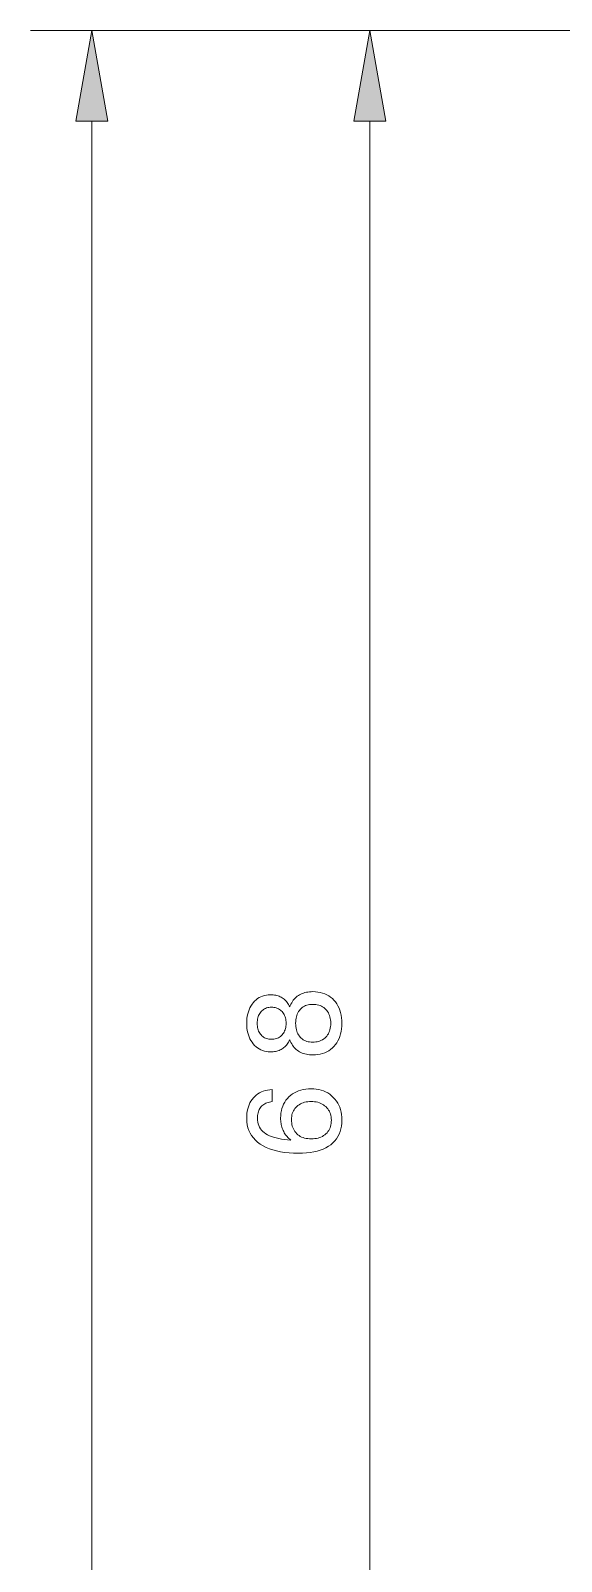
# Model space of a CAD drawing. Extents: x 5 to 409, y 5 to 583.
# Drawn here: x 52.98 to 70.31, y 389.19 to 439.16 of the extents above; entities that cross this region are included whole.
import ezdxf

# ---------------------------------------------------------------- set-up
doc = ezdxf.new("R2010")
doc.units = 0
doc.layers.add('DIMENSIONS', color=2, linetype='Continuous', lineweight=25)

msp = doc.modelspace()

# ---------------------------------------------------------------- linework, layer by layer
at = {"layer": 'DIMENSIONS', "lineweight": 13}
for p, q in [((119.297, 439.157), (52.984, 439.157)), ((119.297, 439.157), (62.055, 439.157)), ((54.984, 195.512), (54.984, 436.203)), ((64.055, 374.112), (64.055, 436.203))]:
    msp.add_line(p, q, dxfattribs=at)
for points in [[(55.505, 436.203), (54.984, 439.157), (54.463, 436.203)], [(64.576, 436.203), (64.055, 439.157), (63.534, 436.203)], [(61.44, 406.219), (61.421, 406.18), (61.401, 406.144), (61.38, 406.109), (61.357, 406.076), (61.333, 406.046), (61.308, 406.017), (61.281, 405.99), (61.253, 405.965), (61.224, 405.943), (61.194, 405.922), (61.162, 405.903), (61.128, 405.886), (61.093, 405.871), (61.057, 405.858), (61.02, 405.848), (60.981, 405.839), (60.94, 405.832), (60.898, 405.827), (60.855, 405.824), (60.81, 405.823), (60.742, 405.825), (60.678, 405.833), (60.615, 405.846), (60.555, 405.864), (60.498, 405.887), (60.444, 405.916), (60.392, 405.949), (60.342, 405.988), (60.295, 406.032), (60.251, 406.081), (60.21, 406.134), (60.174, 406.191), (60.141, 406.25), (60.114, 406.313), (60.09, 406.379), (60.071, 406.447), (60.055, 406.519), (60.045, 406.595), (60.038, 406.673), (60.036, 406.755), (60.038, 406.836), (60.045, 406.915), (60.055, 406.991), (60.071, 407.063), (60.09, 407.132), (60.114, 407.197), (60.141, 407.26), (60.174, 407.319), (60.21, 407.375), (60.251, 407.428), (60.295, 407.477), (60.342, 407.52), (60.392, 407.559), (60.444, 407.592), (60.498, 407.62), (60.555, 407.643), (60.615, 407.661), (60.678, 407.674), (60.742, 407.682), (60.81, 407.684), (60.855, 407.683), (60.899, 407.68), (60.941, 407.676), (60.982, 407.669), (61.021, 407.66), (61.059, 407.649), (61.095, 407.637), (61.13, 407.622), (61.164, 407.606), (61.196, 407.587), (61.226, 407.567), (61.255, 407.544), (61.283, 407.52), (61.31, 407.493), (61.335, 407.465), (61.359, 407.434), (61.381, 407.401), (61.402, 407.366), (61.422, 407.329), (61.44, 407.29), (61.46, 407.338), (61.481, 407.384), (61.505, 407.427), (61.53, 407.468), (61.558, 407.506), (61.587, 407.542), (61.619, 407.576), (61.652, 407.607), (61.687, 407.636), (61.725, 407.662), (61.764, 407.686), (61.805, 407.707), (61.848, 407.726), (61.892, 407.742), (61.938, 407.756), (61.986, 407.768), (62.036, 407.776), (62.087, 407.783), (62.14, 407.786), (62.195, 407.788), (62.28, 407.785), (62.361, 407.776), (62.438, 407.762), (62.513, 407.743), (62.583, 407.718), (62.651, 407.687), (62.714, 407.651), (62.774, 407.609), (62.831, 407.561), (62.884, 407.508), (62.933, 407.45), (62.977, 407.389), (63.015, 407.323), (63.049, 407.254), (63.077, 407.18), (63.1, 407.103), (63.118, 407.022), (63.131, 406.936), (63.139, 406.847), (63.142, 406.755), (63.139, 406.662), (63.131, 406.573), (63.118, 406.488), (63.1, 406.406), (63.077, 406.329), (63.049, 406.256), (63.015, 406.187), (62.977, 406.121), (62.933, 406.06), (62.884, 406.002), (62.831, 405.949), (62.774, 405.902), (62.714, 405.86), (62.651, 405.824), (62.583, 405.793), (62.513, 405.768), (62.438, 405.749), (62.361, 405.735), (62.28, 405.726), (62.195, 405.724), (62.14, 405.725), (62.087, 405.729), (62.036, 405.735), (61.986, 405.744), (61.938, 405.755), (61.892, 405.769), (61.848, 405.785), (61.805, 405.804), (61.764, 405.825), (61.725, 405.849), (61.687, 405.875), (61.652, 405.904), (61.619, 405.935), (61.587, 405.969), (61.558, 406.004), (61.53, 406.042), (61.505, 406.083), (61.481, 406.126), (61.46, 406.171)], [(60.844, 406.234), (60.886, 406.235), (60.926, 406.24), (60.965, 406.247), (61.002, 406.257), (61.038, 406.269), (61.071, 406.285), (61.103, 406.304), (61.134, 406.325), (61.162, 406.349), (61.189, 406.376), (61.214, 406.406), (61.236, 406.437), (61.256, 406.47), (61.273, 406.505), (61.287, 406.542), (61.299, 406.581), (61.308, 406.621), (61.315, 406.664), (61.319, 406.708), (61.32, 406.755), (61.319, 406.801), (61.315, 406.846), (61.308, 406.889), (61.299, 406.93), (61.287, 406.969), (61.273, 407.006), (61.256, 407.041), (61.236, 407.074), (61.214, 407.106), (61.189, 407.135), (61.162, 407.162), (61.134, 407.186), (61.103, 407.208), (61.071, 407.226), (61.038, 407.242), (61.002, 407.255), (60.965, 407.265), (60.926, 407.272), (60.886, 407.276), (60.844, 407.277), (60.801, 407.276), (60.761, 407.272), (60.723, 407.265), (60.686, 407.255), (60.651, 407.243), (60.619, 407.227), (60.587, 407.209), (60.558, 407.188), (60.531, 407.165), (60.505, 407.138), (60.482, 407.109), (60.461, 407.078), (60.442, 407.045), (60.426, 407.01), (60.413, 406.973), (60.402, 406.933), (60.393, 406.892), (60.387, 406.848), (60.383, 406.802), (60.382, 406.755), (60.383, 406.707), (60.387, 406.662), (60.393, 406.618), (60.402, 406.577), (60.413, 406.538), (60.426, 406.501), (60.442, 406.466), (60.461, 406.433), (60.482, 406.402), (60.505, 406.373), (60.531, 406.347), (60.558, 406.323), (60.587, 406.302), (60.619, 406.284), (60.651, 406.269), (60.686, 406.256), (60.723, 406.246), (60.761, 406.239), (60.801, 406.235)], [(62.186, 406.139), (62.24, 406.141), (62.292, 406.146), (62.341, 406.154), (62.387, 406.165), (62.432, 406.18), (62.474, 406.199), (62.514, 406.22), (62.551, 406.245), (62.587, 406.273), (62.62, 406.304), (62.65, 406.339), (62.677, 406.375), (62.701, 406.414), (62.722, 406.456), (62.739, 406.5), (62.753, 406.546), (62.765, 406.595), (62.773, 406.645), (62.777, 406.699), (62.779, 406.755), (62.777, 406.811), (62.773, 406.864), (62.765, 406.916), (62.753, 406.965), (62.739, 407.011), (62.722, 407.055), (62.701, 407.097), (62.677, 407.136), (62.65, 407.172), (62.62, 407.207), (62.587, 407.238), (62.551, 407.266), (62.514, 407.291), (62.474, 407.313), (62.432, 407.331), (62.387, 407.346), (62.341, 407.357), (62.292, 407.366), (62.24, 407.371), (62.186, 407.372), (62.137, 407.371), (62.089, 407.366), (62.043, 407.357), (61.999, 407.346), (61.958, 407.331), (61.919, 407.313), (61.882, 407.292), (61.846, 407.267), (61.814, 407.239), (61.783, 407.208), (61.755, 407.174), (61.729, 407.137), (61.707, 407.098), (61.688, 407.056), (61.671, 407.012), (61.658, 406.966), (61.648, 406.917), (61.64, 406.865), (61.636, 406.811), (61.634, 406.755), (61.636, 406.698), (61.64, 406.645), (61.648, 406.594), (61.658, 406.545), (61.671, 406.498), (61.688, 406.455), (61.707, 406.413), (61.729, 406.374), (61.755, 406.338), (61.783, 406.303), (61.814, 406.272), (61.846, 406.244), (61.882, 406.22), (61.919, 406.198), (61.958, 406.18), (61.999, 406.165), (62.043, 406.154), (62.089, 406.146), (62.137, 406.141)], [(60.867, 404.594), (60.867, 404.197), (60.821, 404.191), (60.778, 404.183), (60.736, 404.173), (60.697, 404.16), (60.66, 404.145), (60.626, 404.128), (60.593, 404.108), (60.563, 404.086), (60.535, 404.062), (60.509, 404.035), (60.486, 404.006), (60.465, 403.975), (60.447, 403.942), (60.43, 403.907), (60.417, 403.87), (60.406, 403.831), (60.397, 403.79), (60.391, 403.746), (60.387, 403.701), (60.386, 403.653), (60.389, 403.589), (60.397, 403.528), (60.41, 403.47), (60.429, 403.415), (60.454, 403.363), (60.483, 403.314), (60.518, 403.268), (60.559, 403.226), (60.605, 403.186), (60.656, 403.15), (60.713, 403.116), (60.775, 403.085), (60.843, 403.058), (60.916, 403.033), (60.995, 403.011), (61.08, 402.992), (61.17, 402.976), (61.266, 402.963), (61.367, 402.952), (61.474, 402.945), (61.442, 402.971), (61.412, 402.998), (61.384, 403.026), (61.357, 403.055), (61.331, 403.085), (61.307, 403.117), (61.285, 403.149), (61.264, 403.183), (61.245, 403.218), (61.227, 403.254), (61.211, 403.291), (61.197, 403.329), (61.184, 403.367), (61.173, 403.407), (61.164, 403.447), (61.156, 403.488), (61.151, 403.53), (61.146, 403.573), (61.144, 403.617), (61.143, 403.662), (61.146, 403.745), (61.154, 403.826), (61.167, 403.903), (61.187, 403.977), (61.211, 404.048), (61.241, 404.115), (61.277, 404.18), (61.318, 404.241), (61.364, 404.299), (61.416, 404.353), (61.472, 404.404), (61.532, 404.449), (61.595, 404.489), (61.662, 404.523), (61.732, 404.553), (61.806, 404.576), (61.883, 404.595), (61.964, 404.608), (62.048, 404.616), (62.136, 404.619), (62.224, 404.616), (62.308, 404.608), (62.389, 404.594), (62.467, 404.574), (62.541, 404.549), (62.612, 404.518), (62.679, 404.481), (62.744, 404.439), (62.805, 404.391), (62.862, 404.337), (62.915, 404.279), (62.963, 404.218), (63.005, 404.153), (63.041, 404.085), (63.072, 404.013), (63.097, 403.937), (63.116, 403.858), (63.13, 403.776), (63.139, 403.69), (63.142, 403.601), (63.138, 403.498), (63.127, 403.4), (63.109, 403.307), (63.083, 403.218), (63.05, 403.135), (63.01, 403.057), (62.963, 402.984), (62.908, 402.915), (62.846, 402.852), (62.777, 402.793), (62.701, 402.74), (62.618, 402.692), (62.529, 402.65), (62.433, 402.614), (62.331, 402.583), (62.223, 402.558), (62.108, 402.538), (61.987, 402.524), (61.859, 402.516), (61.725, 402.513), (61.567, 402.516), (61.417, 402.525), (61.274, 402.54), (61.139, 402.561), (61.01, 402.587), (60.889, 402.62), (60.776, 402.659), (60.669, 402.704), (60.57, 402.754), (60.478, 402.811), (60.394, 402.873), (60.319, 402.94), (60.253, 403.012), (60.195, 403.088), (60.147, 403.169), (60.107, 403.255), (60.076, 403.346), (60.054, 403.442), (60.041, 403.542), (60.036, 403.647), (60.038, 403.731), (60.045, 403.811), (60.056, 403.888), (60.071, 403.961), (60.09, 404.03), (60.114, 404.096), (60.143, 404.158), (60.175, 404.216), (60.212, 404.271), (60.253, 404.323), (60.298, 404.37), (60.347, 404.413), (60.4, 404.451), (60.456, 404.485), (60.515, 404.514), (60.578, 404.539), (60.645, 404.56), (60.715, 404.575), (60.789, 404.587)], [(62.14, 404.202), (62.083, 404.2), (62.028, 404.195), (61.975, 404.187), (61.925, 404.176), (61.877, 404.161), (61.831, 404.143), (61.788, 404.122), (61.747, 404.098), (61.708, 404.07), (61.672, 404.039), (61.639, 404.006), (61.609, 403.97), (61.583, 403.933), (61.56, 403.893), (61.541, 403.852), (61.525, 403.808), (61.513, 403.762), (61.504, 403.715), (61.499, 403.665), (61.497, 403.613), (61.499, 403.556), (61.504, 403.5), (61.513, 403.448), (61.525, 403.398), (61.54, 403.35), (61.559, 403.305), (61.582, 403.263), (61.608, 403.223), (61.637, 403.185), (61.67, 403.151), (61.706, 403.119), (61.744, 403.09), (61.785, 403.065), (61.829, 403.043), (61.875, 403.025), (61.924, 403.01), (61.975, 402.998), (62.029, 402.99), (62.085, 402.985), (62.144, 402.983), (62.203, 402.985), (62.26, 402.99), (62.314, 402.998), (62.366, 403.009), (62.415, 403.024), (62.461, 403.043), (62.505, 403.064), (62.547, 403.089), (62.586, 403.117), (62.623, 403.148), (62.657, 403.183), (62.687, 403.219), (62.713, 403.258), (62.736, 403.3), (62.756, 403.343), (62.772, 403.389), (62.784, 403.437), (62.793, 403.488), (62.798, 403.541), (62.8, 403.596), (62.798, 403.649), (62.793, 403.7), (62.784, 403.749), (62.771, 403.796), (62.754, 403.841), (62.734, 403.883), (62.711, 403.924), (62.683, 403.963), (62.652, 403.999), (62.618, 404.034), (62.58, 404.066), (62.54, 404.094), (62.498, 404.119), (62.454, 404.141), (62.407, 404.16), (62.358, 404.175), (62.307, 404.186), (62.254, 404.195), (62.198, 404.2)]]:
    msp.add_lwpolyline(points, close=True, dxfattribs=at)
for points in [[(55.505, 436.203), (54.984, 439.157), (55.505, 436.203), (54.463, 436.203)], [(64.576, 436.203), (64.055, 439.157), (64.576, 436.203), (63.534, 436.203)]]:
    msp.add_solid(points, dxfattribs=at)

doc.saveas('drawing.dxf')
